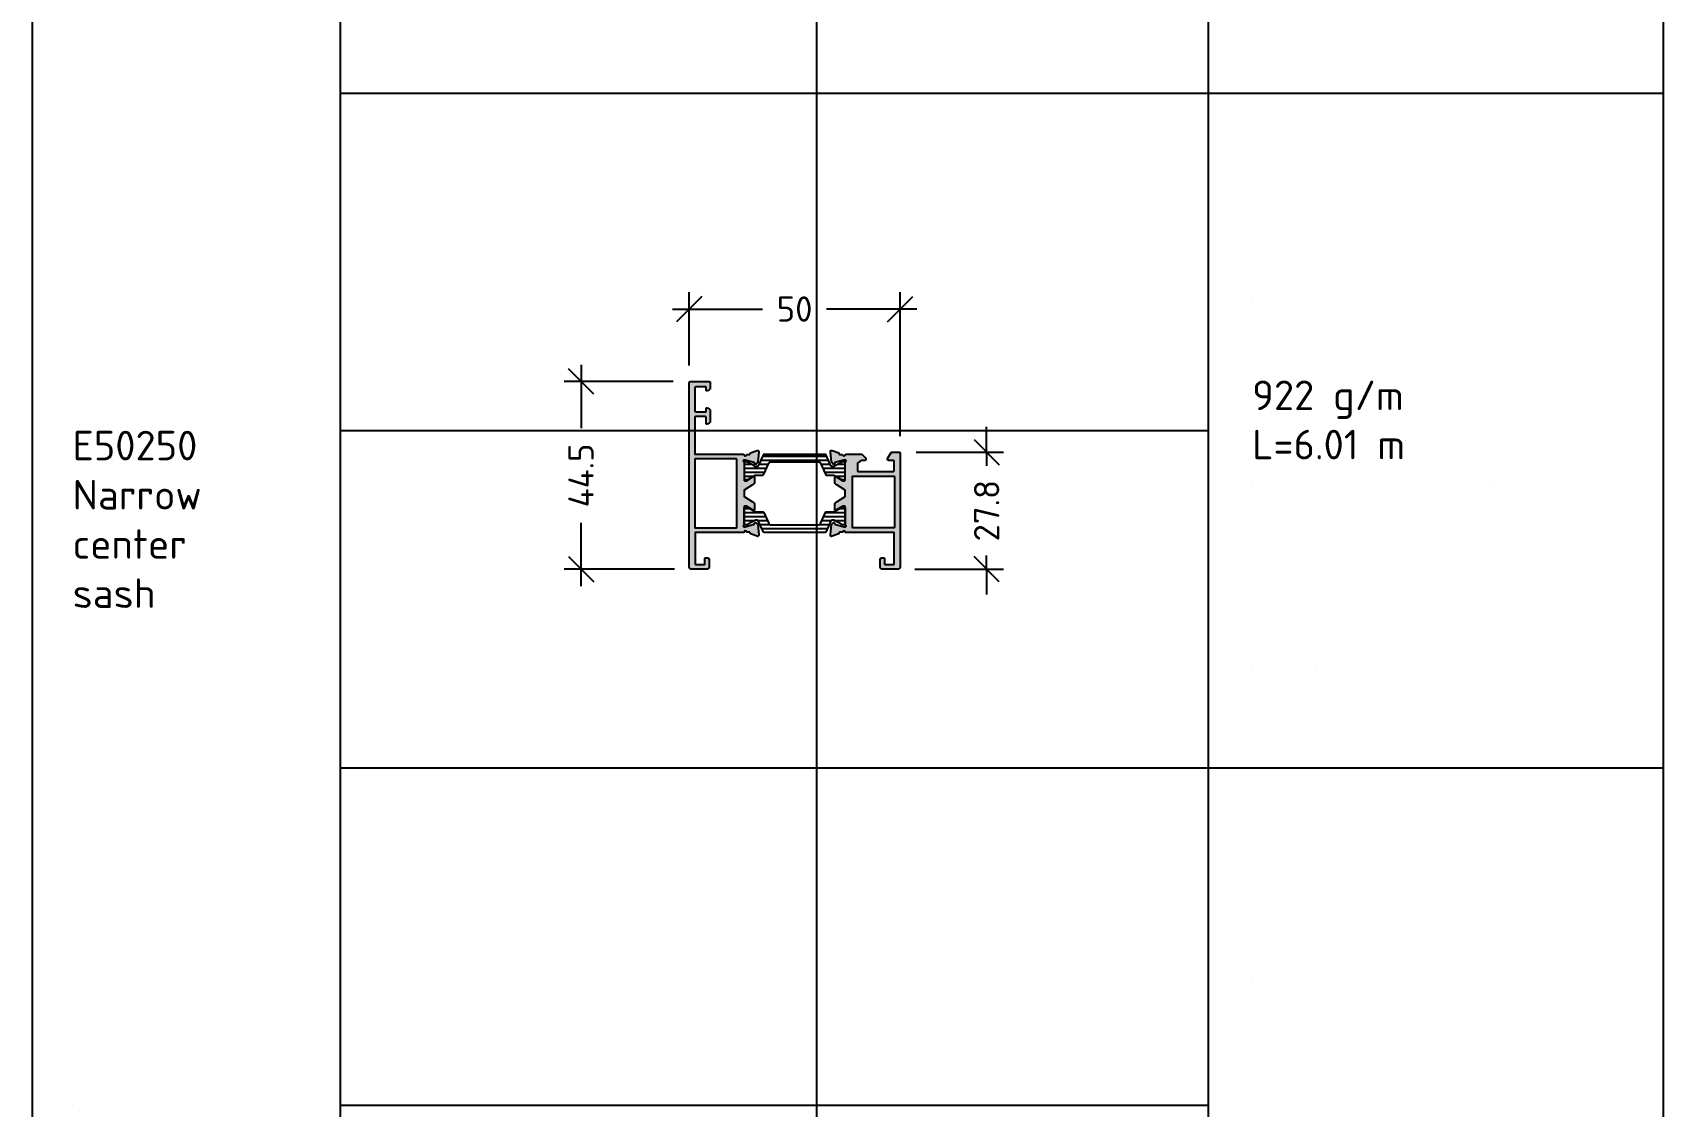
# Model space of a CAD drawing. Extents: x -4122 to 3414, y -5760 to 3840.
# Drawn here: x 555.1 to 941.9, y 1359.8 to 1614.4 of the extents above; entities that cross this region are included whole.
import ezdxf

# ---------------------------------------------------------------- set-up
doc = ezdxf.new("R2010")
doc.units = 0
doc.layers.get('0').update_dxf_attribs({"linetype": 'CONTINUOUS'})
doc.layers.get('DEFPOINTS').update_dxf_attribs({"linetype": 'CONTINUOUS'})
for name, color, linetype in [('ALUM', 7, 'CONTINUOUS'), ('DIM', 94, 'CONTINUOUS'), ('ETEM_AL-HATCH-2', 253, 'CONTINUOUS'), ('POLYAMIDS', 7, 'CONTINUOUS'), ('POLYAMIDS_HATCH', 7, 'CONTINUOUS'), ('TEXT', 7, 'CONTINUOUS'), ('UNMOVABLE', 4, 'CONTINUOUS')]:
    doc.layers.add(name, color=color, linetype=linetype)
doc.styles.add('ETEM_NAN', font='isocpeur.ttf')
doc.dimstyles.new('ETEM_ARCHITECTURE_STYLE$0', dxfattribs={"dimtxt": 2, "dimasz": 1, "dimexe": 1, "dimexo": 1, "dimgap": 1, "dimtad": 0, "dimdec": 1, "dimtxsty": 'ETEM_NAN', "dimblk": 'OBLIQUE', "dimcen": 0, "dimdle": 1, "dimclrd": 7, "dimclre": 7, "dimclrt": 7, "dimazin": 3, "dimtfac": 1, "dimtdec": 1, "dimtmove": 0, "dimatfit": 3, "dimtolj": 1, "dimtzin": 0})
pattern_1 = [(0, (-3403.013, -1981.6864), (3e-16, 0.9525), [])]

# ---------------------------------------------------------------- blocks, each defined once
blk = doc.blocks.new('E_75_TEST_PAGE')
at = {"layer": 'DEFPOINTS'}
for p, q in [((185.93, 0), (185.93, -960)), ((73.06, -320), (73.06, -160)), ((73.06, -480), (73.06, -320)), ((289.27, -369.4), (289.27, -369.4)), ((9.49, -400), (9.49, -400)), ((278.81, -400), (73.06, -400)), ((289.27, -412.6), (289.27, -412.6)), ((345.86, -412.6), (345.86, -412.6)), ((289.27, -456.6), (289.27, -456.6)), ((304.27, -456.6), (304.27, -456.6)), ((73.06, -640), (73.06, -480)), ((289.27, -529.4), (289.27, -529.4)), ((9.49, -560), (9.49, -560)), ((278.81, -560), (73.06, -560))]:
    blk.add_line(p, q, dxfattribs=at)
at = {"layer": 'DEFPOINTS', "color": 3}
for p, q in [((278.81, 0), (278.81, -960)), ((386.8, -960), (386.8, 0)), ((386.8, -320), (73.06, -320)), ((386.8, -480), (73.06, -480))]:
    blk.add_line(p, q, dxfattribs=at)
blk.add_lwpolyline([(386.8, -960), (0, -960), (0, 0), (386.8, 0)], dxfattribs=at)
blk = doc.blocks.new('_OBLIQUE')
at = {"color": 0, "linetype": 'BYBLOCK'}
blk.add_line((-0.5, -0.5), (0.5, 0.5), dxfattribs=at)
blk = doc.blocks.new('*D36')
at = {"layer": 'DEFPOINTS', "color": 0}
for p in [(711.02, 1531.66), (685.16, 1487.16), (711.32, 1487.16)]:
    blk.add_point(p, dxfattribs=at)
at = {"layer": 'DIM', "color": 7}
for p, q in [((685.16, 1535.66), (685.16, 1520.61)), ((707.02, 1531.66), (681.16, 1531.66)), ((685.16, 1483.16), (685.16, 1498.21)), ((707.32, 1487.16), (681.16, 1487.16))]:
    blk.add_line(p, q, dxfattribs=at)
at = {"layer": 'DIM', "color": 7, "xscale": 6, "yscale": 6, "zscale": 6}
for p, rotation in [((685.16, 1531.66), 90), ((685.16, 1487.16), 270)]:
    blk.add_blockref('_OBLIQUE', p, dxfattribs=dict(at, rotation=rotation))
at = {"layer": 'DIM', "color": 7, "insert": (685.16, 1509.41), "char_height": 6, "attachment_point": 5, "rotation": 90, "style": 'ETEM_NAN'}
blk.add_mtext('44.5', dxfattribs=at)
blk = doc.blocks.new('*D37')
at = {"layer": 'DEFPOINTS', "color": 0}
for p in [(760.82, 1548.87), (710.82, 1531.46), (760.82, 1514.76)]:
    blk.add_point(p, dxfattribs=at)
at = {"layer": 'DIM', "color": 7}
for p, q in [((710.82, 1535.46), (710.82, 1552.87)), ((760.82, 1518.76), (760.82, 1552.87)), ((706.82, 1548.87), (728.22, 1548.87)), ((764.82, 1548.87), (743.42, 1548.87))]:
    blk.add_line(p, q, dxfattribs=at)
at = {"layer": 'DIM', "color": 7, "xscale": 6, "yscale": 6, "zscale": 6, "rotation": 180}
blk.add_blockref('_OBLIQUE', (710.82, 1548.87), dxfattribs=at)
at = {"layer": 'DIM', "color": 7, "xscale": 6, "yscale": 6, "zscale": 6}
blk.add_blockref('_OBLIQUE', (760.82, 1548.87), dxfattribs=at)
at = {"layer": 'DIM', "color": 7, "insert": (735.82, 1548.87), "char_height": 6, "attachment_point": 5, "style": 'ETEM_NAN'}
blk.add_mtext('50', dxfattribs=at)
blk = doc.blocks.new('*D38')
at = {"layer": 'DEFPOINTS', "color": 0}
for p in [(760.62, 1514.96), (760.32, 1487.16), (781.37, 1487.16)]:
    blk.add_point(p, dxfattribs=at)
at = {"layer": 'DIM', "color": 7}
for p, q in [((781.37, 1514.96), (781.37, 1520.96)), ((764.62, 1514.96), (785.37, 1514.96)), ((781.37, 1514.96), (781.37, 1511.66)), ((781.37, 1487.16), (781.37, 1490.46)), ((764.32, 1487.16), (785.37, 1487.16)), ((781.37, 1487.16), (781.37, 1481.16))]:
    blk.add_line(p, q, dxfattribs=at)
at = {"layer": 'DIM', "color": 7, "xscale": 6, "yscale": 6, "zscale": 6}
for p, rotation in [((781.37, 1514.96), 270), ((781.37, 1487.16), 90)]:
    blk.add_blockref('_OBLIQUE', p, dxfattribs=dict(at, rotation=rotation))
at = {"layer": 'DIM', "color": 7, "insert": (781.37, 1501.06), "char_height": 6, "attachment_point": 5, "rotation": 90, "style": 'ETEM_NAN'}
blk.add_mtext('27.8', dxfattribs=at)

msp = doc.modelspace()

# ---------------------------------------------------------------- hatches: boundary and pattern name
at = {"layer": 'ETEM_AL-HATCH-2'}
h = msp.add_hatch(color=256, dxfattribs=at)
h.dxf.hatch_style = 1
edge = h.paths.add_edge_path()
edge.add_arc((723.63, 1514.26), 0.2, 11.537, 90, ccw=False)
edge.add_arc((724.12, 1514.36), 0.3, 191.537, 336.4218)
edge.add_arc((724.58, 1514.16), 0.2, 90, 156.4218, ccw=False)
edge.add_line((724.58, 1514.36), (725.02, 1514.36))
edge.add_arc((725.02, 1514.66), 0.3, 270, 360)
edge.add_line((725.32, 1514.66), (725.32, 1514.76))
edge.add_line((725.32, 1514.76), (726.92, 1515.35))
edge.add_arc((727.02, 1515.06), 0.3, -5, 110, ccw=False)
edge.add_line((727.32, 1515.04), (727.1, 1512.56))
edge.add_line((727.1, 1512.56), (726.67, 1512.12))
edge.add_arc((726.53, 1512.26), 0.2, 195, 315, ccw=False)
edge.add_line((726.33, 1512.21), (726.26, 1512.49))
edge.add_line((726.26, 1512.49), (724.12, 1513.06))
edge.add_line((724.12, 1513.06), (723.82, 1513.06))
edge.add_arc((723.82, 1512.86), 0.2, 90, 270)
edge.add_line((723.82, 1512.66), (723.82, 1508.36))
edge.add_arc((724.02, 1508.36), 0.2, 180, 270)
edge.add_line((724.02, 1508.16), (724.42, 1508.16))
edge.add_line((724.42, 1508.16), (726.02, 1509.13))
edge.add_arc((726.12, 1508.96), 0.2, 0, 121.3118, ccw=False)
edge.add_line((726.32, 1508.96), (726.32, 1508.01))
edge.add_arc((725.32, 1508.01), 1, 301.3118, 360, ccw=False)
edge.add_line((725.84, 1507.15), (723.82, 1505.93))
edge.add_line((723.82, 1505.93), (723.82, 1504.4))
edge.add_line((723.82, 1504.4), (725.84, 1503.17))
edge.add_arc((725.32, 1502.32), 1, 0, 58.6882, ccw=False)
edge.add_line((726.32, 1502.32), (726.32, 1501.36))
edge.add_arc((726.12, 1501.36), 0.2, 238.6882, 360, ccw=False)
edge.add_line((726.02, 1501.19), (724.42, 1502.16))
edge.add_line((724.42, 1502.16), (724.02, 1502.16))
edge.add_arc((724.02, 1501.96), 0.2, 90, 180)
edge.add_line((723.82, 1501.96), (723.82, 1497.66))
edge.add_arc((723.82, 1497.46), 0.2, 90, 270)
edge.add_line((723.82, 1497.26), (724.12, 1497.26))
edge.add_line((724.12, 1497.26), (726.26, 1497.84))
edge.add_line((726.26, 1497.84), (726.33, 1498.12))
edge.add_arc((726.53, 1498.06), 0.2, 45, 165, ccw=False)
edge.add_line((726.67, 1498.2), (727.1, 1497.77))
edge.add_line((727.1, 1497.77), (727.32, 1495.29))
edge.add_arc((727.02, 1495.26), 0.3, -110, 5, ccw=False)
edge.add_line((726.92, 1494.98), (725.32, 1495.56))
edge.add_line((725.32, 1495.56), (725.32, 1495.66))
edge.add_arc((725.02, 1495.66), 0.3, 0, 90)
edge.add_line((725.02, 1495.96), (724.58, 1495.96))
edge.add_arc((724.58, 1496.16), 0.2, 203.5782, 270, ccw=False)
edge.add_arc((724.12, 1495.96), 0.3, 23.5782, 168.463)
edge.add_arc((723.63, 1496.06), 0.2, 270, 348.463, ccw=False)
edge.add_line((723.63, 1495.86), (712.22, 1495.86))
edge.add_line((712.22, 1495.86), (712.22, 1488.46))
edge.add_arc((712.42, 1488.46), 0.2, 180, 270)
edge.add_line((712.42, 1488.26), (714.32, 1488.26))
edge.add_arc((714.32, 1488.46), 0.2, 270, 360)
edge.add_line((714.52, 1488.46), (714.52, 1489.71))
edge.add_arc((714.72, 1489.71), 0.2, 90, 180, ccw=False)
edge.add_line((714.72, 1489.91), (715.02, 1489.91))
edge.add_arc((715.02, 1489.41), 0.5, 0, 90, ccw=False)
edge.add_line((715.52, 1489.41), (715.52, 1487.66))
edge.add_arc((715.02, 1487.66), 0.5, 270, 360, ccw=False)
edge.add_line((715.02, 1487.16), (711.32, 1487.16))
edge.add_arc((711.32, 1487.66), 0.5, 180, 270, ccw=False)
edge.add_line((710.82, 1487.66), (710.82, 1531.46))
edge.add_arc((711.02, 1531.46), 0.2, 90, 180, ccw=False)
edge.add_line((711.02, 1531.66), (715.62, 1531.66))
edge.add_arc((715.62, 1531.46), 0.2, 0, 90, ccw=False)
edge.add_line((715.82, 1531.46), (715.82, 1530.26))
edge.add_arc((715.02, 1530.26), 0.8, -90, 0, ccw=False)
edge.add_arc((715.02, 1529.66), 0.2, 180, 270, ccw=False)
edge.add_line((714.82, 1529.66), (714.82, 1530.26))
edge.add_arc((714.62, 1530.26), 0.2, 0, 90)
edge.add_line((714.62, 1530.46), (712.62, 1530.46))
edge.add_arc((712.62, 1529.96), 0.5, 90, 180)
edge.add_line((712.12, 1529.96), (712.12, 1524.96))
edge.add_arc((712.62, 1524.96), 0.5, 180, 270)
edge.add_line((712.62, 1524.46), (714.62, 1524.46))
edge.add_arc((714.62, 1524.66), 0.2, 270, 360)
edge.add_line((714.82, 1524.66), (714.82, 1525.26))
edge.add_arc((715.02, 1525.26), 0.2, 90, 180, ccw=False)
edge.add_arc((715.02, 1524.66), 0.8, 0, 90, ccw=False)
edge.add_line((715.82, 1524.66), (715.82, 1522.36))
edge.add_arc((715.02, 1522.36), 0.8, 270, 360, ccw=False)
edge.add_arc((715.02, 1521.76), 0.2, 180, 270, ccw=False)
edge.add_line((714.82, 1521.76), (714.82, 1523.16))
edge.add_arc((714.62, 1523.16), 0.2, 0, 90)
edge.add_line((714.62, 1523.36), (712.32, 1523.36))
edge.add_arc((712.32, 1523.16), 0.2, 90, 180)
edge.add_line((712.12, 1523.16), (712.12, 1514.46))
edge.add_line((712.12, 1514.46), (723.63, 1514.46))
edge = h.paths.add_edge_path(flags=16)
edge.add_line((712.12, 1513.16), (712.12, 1497.16))
edge.add_arc((712.32, 1497.16), 0.2, 180, 270)
edge.add_line((712.32, 1496.96), (721.92, 1496.96))
edge.add_arc((721.92, 1497.16), 0.2, 270, 360)
edge.add_line((722.12, 1497.16), (722.12, 1513.16))
edge.add_arc((721.92, 1513.16), 0.2, 0, 90)
edge.add_line((721.92, 1513.36), (712.32, 1513.36))
edge.add_arc((712.32, 1513.16), 0.2, 90, 180)
h = msp.add_hatch(color=256, dxfattribs=at)
h.dxf.hatch_style = 1
edge = h.paths.add_edge_path()
edge.add_line((759.42, 1488.46), (759.42, 1495.86))
edge.add_line((759.42, 1495.86), (748.01, 1495.86))
edge.add_arc((748.01, 1496.06), 0.2, 191.537, 270, ccw=False)
edge.add_arc((747.52, 1495.96), 0.3, 11.537, 156.4218)
edge.add_arc((747.06, 1496.16), 0.2, 270, 336.4218, ccw=False)
edge.add_line((747.06, 1495.96), (746.62, 1495.96))
edge.add_arc((746.62, 1495.66), 0.3, 90, 180)
edge.add_line((746.32, 1495.66), (746.32, 1495.56))
edge.add_line((746.32, 1495.56), (744.72, 1494.98))
edge.add_arc((744.62, 1495.26), 0.3, 175, 290, ccw=False)
edge.add_line((744.32, 1495.29), (744.54, 1497.77))
edge.add_line((744.54, 1497.77), (744.97, 1498.2))
edge.add_arc((745.11, 1498.06), 0.2, 15, 135, ccw=False)
edge.add_line((745.31, 1498.12), (745.38, 1497.84))
edge.add_line((745.38, 1497.84), (747.52, 1497.26))
edge.add_line((747.52, 1497.26), (747.82, 1497.26))
edge.add_arc((747.82, 1497.46), 0.2, 270, 450)
edge.add_line((747.82, 1497.66), (747.82, 1501.96))
edge.add_arc((747.62, 1501.96), 0.2, 0, 90)
edge.add_line((747.62, 1502.16), (747.22, 1502.16))
edge.add_line((747.22, 1502.16), (745.62, 1501.19))
edge.add_arc((745.52, 1501.36), 0.2, 180, 301.3118, ccw=False)
edge.add_line((745.32, 1501.36), (745.32, 1502.32))
edge.add_arc((746.32, 1502.32), 1, 121.3118, 180, ccw=False)
edge.add_line((745.8, 1503.17), (747.82, 1504.4))
edge.add_line((747.82, 1504.4), (747.82, 1505.93))
edge.add_line((747.82, 1505.93), (745.8, 1507.15))
edge.add_arc((746.32, 1508.01), 1, 180, 238.6882, ccw=False)
edge.add_line((745.32, 1508.01), (745.32, 1508.96))
edge.add_arc((745.52, 1508.96), 0.2, 58.6882, 180, ccw=False)
edge.add_line((745.62, 1509.13), (747.22, 1508.16))
edge.add_line((747.22, 1508.16), (747.62, 1508.16))
edge.add_arc((747.62, 1508.36), 0.2, 270, 360)
edge.add_line((747.82, 1508.36), (747.82, 1512.66))
edge.add_arc((747.82, 1512.86), 0.2, 270, 450)
edge.add_line((747.82, 1513.06), (747.52, 1513.06))
edge.add_line((747.52, 1513.06), (745.38, 1512.49))
edge.add_line((745.38, 1512.49), (745.31, 1512.21))
edge.add_arc((745.11, 1512.26), 0.2, 225, 345, ccw=False)
edge.add_line((744.97, 1512.12), (744.54, 1512.56))
edge.add_line((744.54, 1512.56), (744.32, 1515.04))
edge.add_arc((744.62, 1515.06), 0.3, 70, 185, ccw=False)
edge.add_line((744.72, 1515.35), (746.32, 1514.76))
edge.add_line((746.32, 1514.76), (746.32, 1514.66))
edge.add_arc((746.62, 1514.66), 0.3, 180, 270)
edge.add_line((746.62, 1514.36), (747.06, 1514.36))
edge.add_arc((747.06, 1514.16), 0.2, 23.5782, 90, ccw=False)
edge.add_arc((747.52, 1514.36), 0.3, 203.5782, 348.463)
edge.add_arc((748.01, 1514.26), 0.2, 90, 168.463, ccw=False)
edge.add_line((748.01, 1514.46), (751.72, 1514.46))
edge.add_arc((751.72, 1514.26), 0.2, 45, 90, ccw=False)
edge.add_line((751.86, 1514.4), (752.66, 1513.6))
edge.add_arc((752.52, 1513.46), 0.2, 0, 45, ccw=False)
edge.add_line((752.72, 1513.46), (752.72, 1513.16))
edge.add_arc((752.52, 1513.16), 0.2, 270, 360, ccw=False)
edge.add_line((752.52, 1512.96), (752.22, 1512.96))
edge.add_arc((752.22, 1510.96), 2, 90, 138.5904)
edge.add_line((750.72, 1512.29), (750.72, 1510.56))
edge.add_arc((750.92, 1510.56), 0.2, 180, 270)
edge.add_line((750.92, 1510.36), (759.22, 1510.36))
edge.add_arc((759.22, 1510.56), 0.2, 270, 360)
edge.add_line((759.42, 1510.56), (759.42, 1512.76))
edge.add_arc((759.22, 1512.76), 0.2, 0, 90)
edge.add_line((759.22, 1512.96), (758.12, 1512.96))
edge.add_arc((758.12, 1513.26), 0.3, 150, 270, ccw=False)
edge.add_line((757.86, 1513.41), (758.7, 1514.86))
edge.add_arc((758.87, 1514.76), 0.2, 90, 150, ccw=False)
edge.add_line((758.87, 1514.96), (760.62, 1514.96))
edge.add_arc((760.62, 1514.76), 0.2, 0, 90, ccw=False)
edge.add_line((760.82, 1514.76), (760.82, 1487.66))
edge.add_arc((760.32, 1487.66), 0.5, 270, 360, ccw=False)
edge.add_line((760.32, 1487.16), (756.62, 1487.16))
edge.add_arc((756.62, 1487.66), 0.5, 180, 270, ccw=False)
edge.add_line((756.12, 1487.66), (756.12, 1489.41))
edge.add_arc((756.62, 1489.41), 0.5, 90, 180, ccw=False)
edge.add_line((756.62, 1489.91), (756.92, 1489.91))
edge.add_arc((756.92, 1489.71), 0.2, 0, 90, ccw=False)
edge.add_line((757.12, 1489.71), (757.12, 1488.46))
edge.add_arc((757.32, 1488.46), 0.2, 180, 270)
edge.add_line((757.32, 1488.26), (759.22, 1488.26))
edge.add_arc((759.22, 1488.46), 0.2, 270, 360)
edge = h.paths.add_edge_path(flags=16)
edge.add_line((759.52, 1509.06), (759.52, 1497.16))
edge.add_arc((759.32, 1497.16), 0.2, -90, 0, ccw=False)
edge.add_line((759.32, 1496.96), (749.72, 1496.96))
edge.add_arc((749.72, 1497.16), 0.2, 180, 270, ccw=False)
edge.add_line((749.52, 1497.16), (749.52, 1509.06))
edge.add_arc((749.72, 1509.06), 0.2, 90, 180, ccw=False)
edge.add_line((749.72, 1509.26), (759.32, 1509.26))
edge.add_arc((759.32, 1509.06), 0.2, 0, 90, ccw=False)
at = {"layer": 'POLYAMIDS_HATCH', "ltscale": 0.1}
h = msp.add_hatch(dxfattribs=at)
h.set_pattern_fill('ANSI31', color=256, scale=0.3, angle=315)
h.set_pattern_definition(pattern_1)
edge = h.paths.add_edge_path()
edge.add_arc((747.42, 1512.21), 0.4, 0, 90)
edge.add_line((747.42, 1512.61), (747.14, 1512.61))
edge.add_arc((747.14, 1512.31), 0.3, 90, 120)
edge.add_line((746.99, 1512.57), (745.43, 1511.67))
edge.add_arc((744.83, 1512.71), 1.2, 270, 300, ccw=False)
edge.add_line((744.83, 1511.51), (744.71, 1511.51))
edge.add_arc((744.71, 1511.81), 0.3, 204, 270, ccw=False)
edge.add_line((744.43, 1511.69), (743.3, 1514.24))
edge.add_arc((743.03, 1514.11), 0.3, 24, 90)
edge.add_line((743.03, 1514.41), (728.62, 1514.41))
edge.add_arc((728.62, 1514.11), 0.3, 90, 156)
edge.add_line((728.34, 1514.24), (727.21, 1511.69))
edge.add_arc((726.93, 1511.81), 0.3, 270, 336, ccw=False)
edge.add_line((726.93, 1511.51), (726.81, 1511.51))
edge.add_arc((726.81, 1512.71), 1.2, 240, 270, ccw=False)
edge.add_line((726.21, 1511.67), (724.65, 1512.57))
edge.add_arc((724.5, 1512.31), 0.3, 60, 90)
edge.add_line((724.5, 1512.61), (724.22, 1512.61))
edge.add_arc((724.22, 1512.21), 0.4, 90, 180)
edge.add_line((723.82, 1512.21), (723.82, 1508.81))
edge.add_arc((724.22, 1508.81), 0.4, 180, 270)
edge.add_line((724.22, 1508.41), (724.5, 1508.41))
edge.add_arc((724.5, 1508.71), 0.3, 270, 300)
edge.add_line((724.65, 1508.45), (726.21, 1509.35))
edge.add_arc((726.81, 1508.31), 1.2, 90, 120, ccw=False)
edge.add_line((726.81, 1509.51), (728.23, 1509.51))
edge.add_arc((728.23, 1509.81), 0.3, 270, 336)
edge.add_line((728.51, 1509.69), (729.68, 1512.32))
edge.add_arc((730.13, 1512.11), 0.5, 90, 156, ccw=False)
edge.add_line((730.13, 1512.61), (741.51, 1512.61))
edge.add_arc((741.51, 1512.11), 0.5, 24, 90, ccw=False)
edge.add_line((741.97, 1512.32), (743.13, 1509.69))
edge.add_arc((743.41, 1509.81), 0.3, 204, 270)
edge.add_line((743.41, 1509.51), (744.83, 1509.51))
edge.add_arc((744.83, 1508.31), 1.2, 60, 90, ccw=False)
edge.add_line((745.43, 1509.35), (746.99, 1508.45))
edge.add_arc((747.14, 1508.71), 0.3, 240, 270)
edge.add_line((747.14, 1508.41), (747.42, 1508.41))
edge.add_arc((747.42, 1508.81), 0.4, 270, 360)
edge.add_line((747.82, 1508.81), (747.82, 1512.21))
h = msp.add_hatch(dxfattribs=at)
h.set_pattern_fill('ANSI31', color=256, scale=0.3, angle=315)
h.set_pattern_definition(pattern_1)
edge = h.paths.add_edge_path()
edge.add_arc((747.42, 1498.11), 0.4, 270, 360, ccw=False)
edge.add_line((747.42, 1497.71), (747.14, 1497.71))
edge.add_arc((747.14, 1498.01), 0.3, 240, 270, ccw=False)
edge.add_line((746.99, 1497.75), (745.43, 1498.65))
edge.add_arc((744.83, 1497.61), 1.2, 60, 90)
edge.add_line((744.83, 1498.81), (744.71, 1498.81))
edge.add_arc((744.71, 1498.51), 0.3, 90, 156)
edge.add_line((744.43, 1498.64), (743.3, 1496.09))
edge.add_arc((743.03, 1496.21), 0.3, 270, 336, ccw=False)
edge.add_line((743.03, 1495.91), (728.62, 1495.91))
edge.add_arc((728.62, 1496.21), 0.3, 204, 270, ccw=False)
edge.add_line((728.34, 1496.09), (727.21, 1498.64))
edge.add_arc((726.93, 1498.51), 0.3, 24, 90)
edge.add_line((726.93, 1498.81), (726.81, 1498.81))
edge.add_arc((726.81, 1497.61), 1.2, 90, 120)
edge.add_line((726.21, 1498.65), (724.65, 1497.75))
edge.add_arc((724.5, 1498.01), 0.3, 270, 300, ccw=False)
edge.add_line((724.5, 1497.71), (724.22, 1497.71))
edge.add_arc((724.22, 1498.11), 0.4, 180, 270, ccw=False)
edge.add_line((723.82, 1498.11), (723.82, 1501.51))
edge.add_arc((724.22, 1501.51), 0.4, 90, 180, ccw=False)
edge.add_line((724.22, 1501.91), (724.5, 1501.91))
edge.add_arc((724.5, 1501.61), 0.3, 60, 90, ccw=False)
edge.add_line((724.65, 1501.87), (726.21, 1500.97))
edge.add_arc((726.81, 1502.01), 1.2, 240, 270)
edge.add_line((726.81, 1500.81), (728.23, 1500.81))
edge.add_arc((728.23, 1500.51), 0.3, 24, 90, ccw=False)
edge.add_line((728.51, 1500.64), (729.68, 1498.01))
edge.add_arc((730.13, 1498.21), 0.5, 204, 270)
edge.add_line((730.13, 1497.71), (741.51, 1497.71))
edge.add_arc((741.51, 1498.21), 0.5, 270, 336)
edge.add_line((741.97, 1498.01), (743.13, 1500.64))
edge.add_arc((743.41, 1500.51), 0.3, 90, 156, ccw=False)
edge.add_line((743.41, 1500.81), (744.83, 1500.81))
edge.add_arc((744.83, 1502.01), 1.2, 270, 300)
edge.add_line((745.43, 1500.97), (746.99, 1501.87))
edge.add_arc((747.14, 1501.61), 0.3, 90, 120, ccw=False)
edge.add_line((747.14, 1501.91), (747.42, 1501.91))
edge.add_arc((747.42, 1501.51), 0.4, 0, 90, ccw=False)
edge.add_line((747.82, 1501.51), (747.82, 1498.11))

# ---------------------------------------------------------------- linework, layer by layer
at = {"layer": 'ALUM'}
for points in [[(723.63, 1514.46), (723.63, 1514.46, -0.356394), (723.83, 1514.3, 0.732458), (724.4, 1514.24, -0.298217), (724.58, 1514.36), (725.02, 1514.36, 0.414214), (725.32, 1514.66), (725.32, 1514.76), (726.92, 1515.35, -0.548619), (727.32, 1515.04), (727.1, 1512.56), (726.67, 1512.12, -0.57735), (726.33, 1512.21), (726.26, 1512.49), (724.12, 1513.06), (723.82, 1513.06, 1), (723.82, 1512.66), (723.82, 1508.36, 0.414214), (724.02, 1508.16), (724.42, 1508.16), (726.02, 1509.13, -0.585007), (726.32, 1508.96), (726.32, 1508.01, -0.261824), (725.84, 1507.15), (723.82, 1505.93), (723.82, 1504.4), (725.84, 1503.17, -0.261824), (726.32, 1502.32), (726.32, 1501.36, -0.585007), (726.02, 1501.19), (724.42, 1502.16), (724.02, 1502.16, 0.414214), (723.82, 1501.96), (723.82, 1497.66, 1), (723.82, 1497.26), (724.12, 1497.26), (726.26, 1497.84), (726.33, 1498.12, -0.57735), (726.67, 1498.2), (727.1, 1497.77), (727.32, 1495.29, -0.548619), (726.92, 1494.98), (725.32, 1495.56), (725.32, 1495.66, 0.414214), (725.02, 1495.96), (724.58, 1495.96, -0.298217), (724.4, 1496.08, 0.732458), (723.83, 1496.02, -0.356394), (723.63, 1495.86), (712.22, 1495.86), (712.22, 1488.46, 0.414214), (712.42, 1488.26), (714.32, 1488.26, 0.414214), (714.52, 1488.46), (714.52, 1489.71, -0.414214), (714.72, 1489.91), (715.02, 1489.91, -0.414214), (715.52, 1489.41), (715.52, 1487.66, -0.414214), (715.02, 1487.16), (711.32, 1487.16, -0.414214), (710.82, 1487.66), (710.82, 1531.46, -0.414214), (711.02, 1531.66), (715.62, 1531.66, -0.414214), (715.82, 1531.46), (715.82, 1530.26, -0.414214), (715.02, 1529.46, -0.414214), (714.82, 1529.66), (714.82, 1530.26, 0.414214), (714.62, 1530.46), (712.62, 1530.46, 0.414214), (712.12, 1529.96), (712.12, 1524.96, 0.414214), (712.62, 1524.46), (714.62, 1524.46, 0.414214), (714.82, 1524.66), (714.82, 1525.26, -0.414214), (715.02, 1525.46, -0.414214), (715.82, 1524.66), (715.82, 1522.36, -0.414214), (715.02, 1521.56, -0.414214), (714.82, 1521.76), (714.82, 1523.16, 0.414214), (714.62, 1523.36), (712.32, 1523.36, 0.414214), (712.12, 1523.16), (712.12, 1514.46)], [(712.12, 1513.16), (712.12, 1497.16, 0.414214), (712.32, 1496.96), (721.92, 1496.96, 0.414214), (722.12, 1497.16), (722.12, 1513.16, 0.414214), (721.92, 1513.36), (712.32, 1513.36, 0.414214)], [(759.52, 1509.06), (759.52, 1497.16, -0.414214), (759.32, 1496.96), (749.72, 1496.96, -0.414214), (749.52, 1497.16), (749.52, 1509.06, -0.414214), (749.72, 1509.26), (759.32, 1509.26, -0.414214)]]:
    msp.add_lwpolyline(points, format="xyb", close=True, dxfattribs=at)
msp.add_lwpolyline([(759.42, 1488.46), (759.42, 1495.86), (748.01, 1495.86, -0.356394), (747.81, 1496.02, 0.732458), (747.25, 1496.08, -0.298217), (747.06, 1495.96), (746.62, 1495.96, 0.414214), (746.32, 1495.66), (746.32, 1495.56), (744.72, 1494.98, -0.548619), (744.32, 1495.29), (744.54, 1497.77), (744.97, 1498.2, -0.57735), (745.31, 1498.12), (745.38, 1497.84), (747.52, 1497.26), (747.82, 1497.26, 1), (747.82, 1497.66), (747.82, 1501.96, 0.414214), (747.62, 1502.16), (747.22, 1502.16), (745.62, 1501.19, -0.585007), (745.32, 1501.36), (745.32, 1502.32, -0.261824), (745.8, 1503.17), (747.82, 1504.4), (747.82, 1505.93), (745.8, 1507.15, -0.261824), (745.32, 1508.01), (745.32, 1508.96, -0.585007), (745.62, 1509.13), (747.22, 1508.16), (747.62, 1508.16, 0.414214), (747.82, 1508.36), (747.82, 1512.66, 1), (747.82, 1513.06), (747.52, 1513.06), (745.38, 1512.49), (745.31, 1512.21, -0.57735), (744.97, 1512.12), (744.54, 1512.56), (744.32, 1515.04, -0.548619), (744.72, 1515.35), (746.32, 1514.76), (746.32, 1514.66, 0.414214), (746.62, 1514.36), (747.06, 1514.36, -0.298217), (747.25, 1514.24, 0.732458), (747.81, 1514.3, -0.356394), (748.01, 1514.46), (751.72, 1514.46, -0.198912), (751.86, 1514.4), (752.66, 1513.6, -0.198912), (752.72, 1513.46), (752.72, 1513.16, -0.414214), (752.52, 1512.96), (752.22, 1512.96, 0.21525), (750.72, 1512.29), (750.72, 1510.56, 0.414214), (750.92, 1510.36), (759.22, 1510.36, 0.414214), (759.42, 1510.56), (759.42, 1512.76, 0.414214), (759.22, 1512.96), (758.12, 1512.96, -0.57735), (757.86, 1513.41), (758.7, 1514.86, -0.267949), (758.87, 1514.96), (760.62, 1514.96, -0.414214), (760.82, 1514.76), (760.82, 1487.66, -0.414214), (760.32, 1487.16), (756.62, 1487.16, -0.414214), (756.12, 1487.66), (756.12, 1489.41, -0.414214), (756.62, 1489.91), (756.92, 1489.91, -0.414214), (757.12, 1489.71), (757.12, 1488.46, 0.414214), (757.32, 1488.26), (759.22, 1488.26, 0.414214), (759.42, 1488.46)], format="xyb", dxfattribs=at)
at = {"layer": 'POLYAMIDS'}
for points in [[(747.82, 1512.21, 0.414214), (747.42, 1512.61), (747.14, 1512.61, 0.131652), (746.99, 1512.57), (745.43, 1511.67, -0.131652), (744.83, 1511.51), (744.71, 1511.51, -0.296213), (744.43, 1511.69), (743.3, 1514.24, 0.296213), (743.03, 1514.41), (728.62, 1514.41, 0.296213), (728.34, 1514.24), (727.21, 1511.69, -0.296213), (726.93, 1511.51), (726.81, 1511.51, -0.131652), (726.21, 1511.67), (724.65, 1512.57, 0.131652), (724.5, 1512.61), (724.22, 1512.61, 0.414214), (723.82, 1512.21), (723.82, 1508.81, 0.414214), (724.22, 1508.41), (724.5, 1508.41, 0.131652), (724.65, 1508.45), (726.21, 1509.35, -0.131652), (726.81, 1509.51), (728.23, 1509.51, 0.296213), (728.51, 1509.69), (729.68, 1512.32, -0.296213), (730.13, 1512.61), (741.51, 1512.61, -0.296213), (741.97, 1512.32), (743.13, 1509.69, 0.296213), (743.41, 1509.51), (744.83, 1509.51, -0.131652), (745.43, 1509.35), (746.99, 1508.45, 0.131652), (747.14, 1508.41), (747.42, 1508.41, 0.414214), (747.82, 1508.81)], [(747.82, 1498.11, -0.414214), (747.42, 1497.71), (747.14, 1497.71, -0.131652), (746.99, 1497.75), (745.43, 1498.65, 0.131652), (744.83, 1498.81), (744.71, 1498.81, 0.296213), (744.43, 1498.64), (743.3, 1496.09, -0.296213), (743.03, 1495.91), (728.62, 1495.91, -0.296213), (728.34, 1496.09), (727.21, 1498.64, 0.296213), (726.93, 1498.81), (726.81, 1498.81, 0.131652), (726.21, 1498.65), (724.65, 1497.75, -0.131652), (724.5, 1497.71), (724.22, 1497.71, -0.414214), (723.82, 1498.11), (723.82, 1501.51, -0.414214), (724.22, 1501.91), (724.5, 1501.91, -0.131652), (724.65, 1501.87), (726.21, 1500.97, 0.131652), (726.81, 1500.81), (728.23, 1500.81, -0.296213), (728.51, 1500.64), (729.68, 1498.01, 0.296213), (730.13, 1497.71), (741.51, 1497.71, 0.296213), (741.97, 1498.01), (743.13, 1500.64, -0.296213), (743.41, 1500.81), (744.83, 1500.81, 0.131652), (745.43, 1500.97), (746.99, 1501.87, -0.131652), (747.14, 1501.91), (747.42, 1501.91, -0.414214), (747.82, 1501.51)]]:
    msp.add_lwpolyline(points, format="xyb", close=True, dxfattribs=at)

# ---------------------------------------------------------------- block references
at = {"layer": 'UNMOVABLE'}
msp.add_blockref('E_75_TEST_PAGE', (555.08, 1920), dxfattribs=at)

# ---------------------------------------------------------------- texts
at = {"layer": 'TEXT', "char_height": 7, "width": 47.9665, "attachment_point": 1, "style": 'ETEM_NAN'}
for s, insert in [('922 g/m\\PL=6.01 m', (844.35, 1531.91)), ('{\\fISOCPEUR|b0|i0|c161|p34;E50250}\\PNarrow center sash', (564.57, 1520))]:
    msp.add_mtext(s, dxfattribs=dict(at, insert=insert))

# ---------------------------------------------------------------- dimensions: what is measured, and where the dimension line sits
at = {"layer": 'DIM'}
dim = msp.add_linear_dim(base=(760.82, 1548.87), p1=(710.82, 1531.46), p2=(760.82, 1514.76), dimstyle='ETEM_ARCHITECTURE_STYLE$0', override={"dimscale": 4, "dimtxt": 1.5, "dimasz": 1.5, "dimtp": 0.1, "dimtm": 0.1, "dimtfac": 0.71, "dimtolj": 0}, dxfattribs=at)
dim.commit()
dim.dimension.update_dxf_attribs({"geometry": '*D37', "text_midpoint": (735.82, 1548.87)})
for base, p1, p2, picture, middle in [((685.16, 1487.16), (711.02, 1531.66), (711.32, 1487.16), '*D36', (685.16, 1509.41)), ((781.37, 1487.16), (760.62, 1514.96), (760.32, 1487.16), '*D38', (781.37, 1501.06))]:
    dim = msp.add_linear_dim(base=base, p1=p1, p2=p2, angle=90, dimstyle='ETEM_ARCHITECTURE_STYLE$0', override={"dimscale": 4, "dimtxt": 1.5, "dimasz": 1.5, "dimtp": 0.1, "dimtm": 0.1, "dimtfac": 0.71, "dimtolj": 0}, dxfattribs=at)
    dim.commit()
    dim.dimension.update_dxf_attribs({"geometry": picture, "text_midpoint": middle})

doc.saveas('drawing.dxf')
